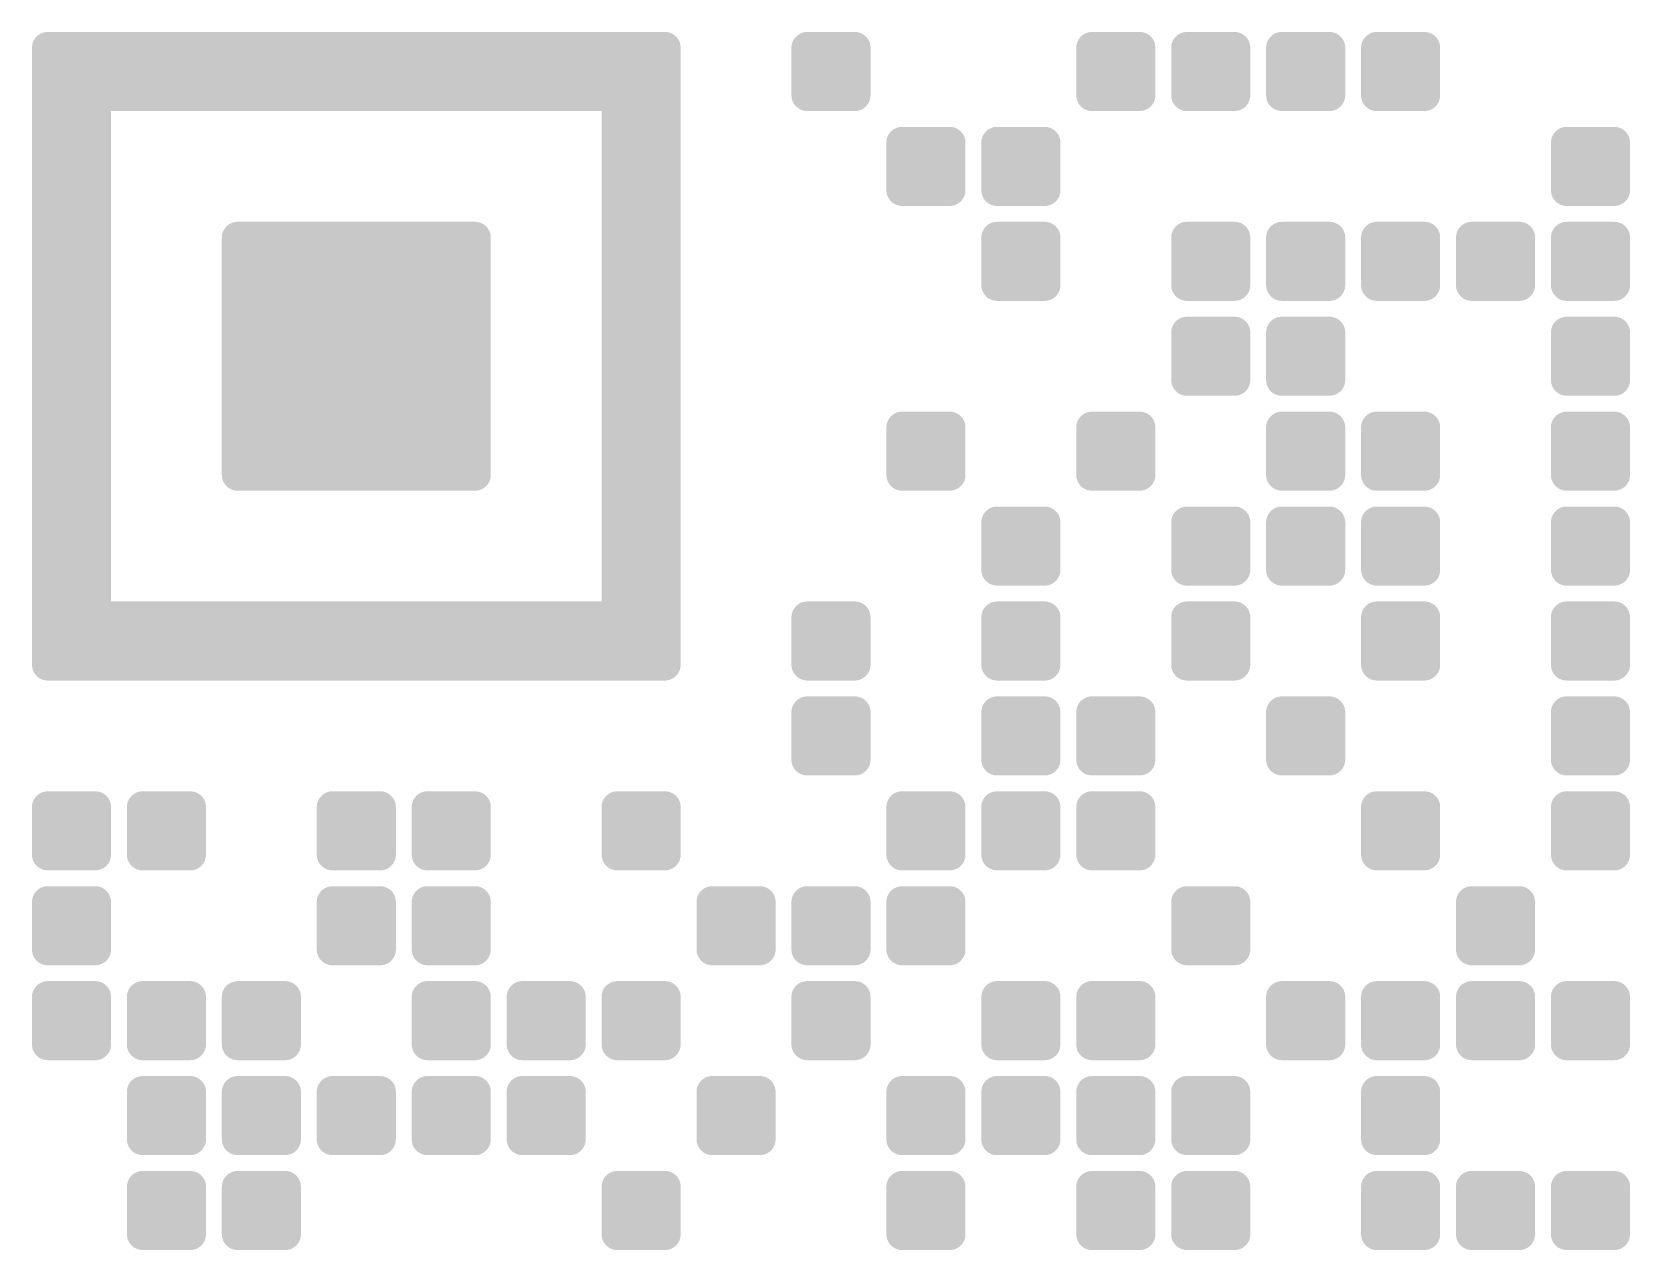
# Model space of a CAD drawing. Extents: x -970 to 10525, y -5 to 8110.
# Drawn here: x 10316.9 to 10417.9, y 497 to 574 of the extents above; entities that cross this region are included whole.
import ezdxf
from ezdxf.enums import TextEntityAlignment as Align

# ---------------------------------------------------------------- set-up
doc = ezdxf.new("R2010")
doc.units = 0
doc.header["$LTSCALE"] = 60
doc.header["$MEASUREMENT"] = 0
doc.layers.get('0').update_dxf_attribs({"linetype": 'CONTINUOUS'})
doc.layers.add('QR', color=7, linetype='CONTINUOUS')
doc.layers.add('RLA-FORMATO', color=7, linetype='CONTINUOUS')
doc.styles.add('ROMAND', font='romand', dxfattribs={"height": 31.5})
doc.styles.add('ROMANS', font='ROMANS.shx', dxfattribs={"height": 22.5})

# ---------------------------------------------------------------- blocks, each defined once
blk = doc.blocks.new('A$C459C3EB4')
at = {"layer": 'QR'}
h = blk.add_hatch(color=256, dxfattribs=at)
h.dxf.hatch_style = 1
h.paths.add_polyline_path([(716.43, -13.519, 0.414214), (715.93, -13.019), (696.43, -13.019, 0.414214), (695.93, -13.519), (695.93, -33.019, 0.414214), (696.43, -33.519), (715.93, -33.519, 0.414214), (716.43, -33.019)])
h.paths.add_polyline_path([(713.93, -31.019), (698.43, -31.019), (698.43, -15.519), (713.93, -15.519)], flags=16)
h.paths.add_polyline_path([(710.43, -19.519), (710.43, -27.019, -0.414214), (709.93, -27.519), (702.43, -27.519, -0.414214), (701.93, -27.019), (701.93, -19.519, -0.414214), (702.43, -19.019), (709.93, -19.019, -0.414214)], flags=0)
h = blk.add_hatch(color=256, dxfattribs=at)
h.dxf.hatch_style = 1
h.paths.add_polyline_path([(722.43, -13.519, 0.414214), (721.93, -13.019), (720.43, -13.019, 0.414214), (719.93, -13.519), (719.93, -15.019, 0.414214), (720.43, -15.519), (721.93, -15.519, 0.414214), (722.43, -15.019)])
h = blk.add_hatch(color=256, dxfattribs=at)
h.dxf.hatch_style = 1
h.paths.add_polyline_path([(731.43, -13.519, 0.414214), (730.93, -13.019), (729.43, -13.019, 0.414214), (728.93, -13.519), (728.93, -15.019, 0.414214), (729.43, -15.519), (730.93, -15.519, 0.414214), (731.43, -15.019)])
h = blk.add_hatch(color=256, dxfattribs=at)
h.dxf.hatch_style = 1
h.paths.add_polyline_path([(734.43, -13.519, 0.414214), (733.93, -13.019), (732.43, -13.019, 0.414214), (731.93, -13.519), (731.93, -15.019, 0.414214), (732.43, -15.519), (733.93, -15.519, 0.414214), (734.43, -15.019)])
h = blk.add_hatch(color=256, dxfattribs=at)
h.dxf.hatch_style = 1
h.paths.add_polyline_path([(737.43, -13.519, 0.414214), (736.93, -13.019), (735.43, -13.019, 0.414214), (734.93, -13.519), (734.93, -15.019, 0.414214), (735.43, -15.519), (736.93, -15.519, 0.414214), (737.43, -15.019)])
h = blk.add_hatch(color=256, dxfattribs=at)
h.dxf.hatch_style = 1
h.paths.add_polyline_path([(740.43, -13.519, 0.414214), (739.93, -13.019), (738.43, -13.019, 0.414214), (737.93, -13.519), (737.93, -15.019, 0.414214), (738.43, -15.519), (739.93, -15.519, 0.414214), (740.43, -15.019)])
h = blk.add_hatch(color=256, dxfattribs=at)
h.dxf.hatch_style = 1
h.paths.add_polyline_path([(725.43, -16.519, 0.414214), (724.93, -16.019), (723.43, -16.019, 0.414214), (722.93, -16.519), (722.93, -18.019, 0.414214), (723.43, -18.519), (724.93, -18.519, 0.414214), (725.43, -18.019)])
h = blk.add_hatch(color=256, dxfattribs=at)
h.dxf.hatch_style = 1
h.paths.add_polyline_path([(728.43, -16.519, 0.414214), (727.93, -16.019), (726.43, -16.019, 0.414214), (725.93, -16.519), (725.93, -18.019, 0.414214), (726.43, -18.519), (727.93, -18.519, 0.414214), (728.43, -18.019)])
h = blk.add_hatch(color=256, dxfattribs=at)
h.dxf.hatch_style = 1
h.paths.add_polyline_path([(746.43, -16.519, 0.414214), (745.93, -16.019), (744.43, -16.019, 0.414214), (743.93, -16.519), (743.93, -18.019, 0.414214), (744.43, -18.519), (745.93, -18.519, 0.414214), (746.43, -18.019)])
h = blk.add_hatch(color=256, dxfattribs=at)
h.dxf.hatch_style = 1
h.paths.add_polyline_path([(710.43, -19.519, 0.414214), (709.93, -19.019), (702.43, -19.019, 0.414214), (701.93, -19.519), (701.93, -27.019, 0.414214), (702.43, -27.519), (709.93, -27.519, 0.414214), (710.43, -27.019)])
h = blk.add_hatch(color=256, dxfattribs=at)
h.dxf.hatch_style = 1
h.paths.add_polyline_path([(728.43, -19.519, 0.414214), (727.93, -19.019), (726.43, -19.019, 0.414214), (725.93, -19.519), (725.93, -21.019, 0.414214), (726.43, -21.519), (727.93, -21.519, 0.414214), (728.43, -21.019)])
h = blk.add_hatch(color=256, dxfattribs=at)
h.dxf.hatch_style = 1
h.paths.add_polyline_path([(734.43, -19.519, 0.414214), (733.93, -19.019), (732.43, -19.019, 0.414214), (731.93, -19.519), (731.93, -21.019, 0.414214), (732.43, -21.519), (733.93, -21.519, 0.414214), (734.43, -21.019)])
h = blk.add_hatch(color=256, dxfattribs=at)
h.dxf.hatch_style = 1
h.paths.add_polyline_path([(737.43, -19.519, 0.414214), (736.93, -19.019), (735.43, -19.019, 0.414214), (734.93, -19.519), (734.93, -21.019, 0.414214), (735.43, -21.519), (736.93, -21.519, 0.414214), (737.43, -21.019)])
h = blk.add_hatch(color=256, dxfattribs=at)
h.dxf.hatch_style = 1
h.paths.add_polyline_path([(740.43, -19.519, 0.414214), (739.93, -19.019), (738.43, -19.019, 0.414214), (737.93, -19.519), (737.93, -21.019, 0.414214), (738.43, -21.519), (739.93, -21.519, 0.414214), (740.43, -21.019)])
h = blk.add_hatch(color=256, dxfattribs=at)
h.dxf.hatch_style = 1
h.paths.add_polyline_path([(743.43, -19.519, 0.414214), (742.93, -19.019), (741.43, -19.019, 0.414214), (740.93, -19.519), (740.93, -21.019, 0.414214), (741.43, -21.519), (742.93, -21.519, 0.414214), (743.43, -21.019)])
h = blk.add_hatch(color=256, dxfattribs=at)
h.dxf.hatch_style = 1
h.paths.add_polyline_path([(746.43, -19.519, 0.414214), (745.93, -19.019), (744.43, -19.019, 0.414214), (743.93, -19.519), (743.93, -21.019, 0.414214), (744.43, -21.519), (745.93, -21.519, 0.414214), (746.43, -21.019)])
h = blk.add_hatch(color=256, dxfattribs=at)
h.dxf.hatch_style = 1
h.paths.add_polyline_path([(734.43, -22.519, 0.414214), (733.93, -22.019), (732.43, -22.019, 0.414214), (731.93, -22.519), (731.93, -24.019, 0.414214), (732.43, -24.519), (733.93, -24.519, 0.414214), (734.43, -24.019)])
h = blk.add_hatch(color=256, dxfattribs=at)
h.dxf.hatch_style = 1
h.paths.add_polyline_path([(737.43, -22.519, 0.414214), (736.93, -22.019), (735.43, -22.019, 0.414214), (734.93, -22.519), (734.93, -24.019, 0.414214), (735.43, -24.519), (736.93, -24.519, 0.414214), (737.43, -24.019)])
h = blk.add_hatch(color=256, dxfattribs=at)
h.dxf.hatch_style = 1
h.paths.add_polyline_path([(746.43, -22.519, 0.414214), (745.93, -22.019), (744.43, -22.019, 0.414214), (743.93, -22.519), (743.93, -24.019, 0.414214), (744.43, -24.519), (745.93, -24.519, 0.414214), (746.43, -24.019)])
h = blk.add_hatch(color=256, dxfattribs=at)
h.dxf.hatch_style = 1
h.paths.add_polyline_path([(725.43, -25.519, 0.414214), (724.93, -25.019), (723.43, -25.019, 0.414214), (722.93, -25.519), (722.93, -27.019, 0.414214), (723.43, -27.519), (724.93, -27.519, 0.414214), (725.43, -27.019)])
h = blk.add_hatch(color=256, dxfattribs=at)
h.dxf.hatch_style = 1
h.paths.add_polyline_path([(731.43, -25.519, 0.414214), (730.93, -25.019), (729.43, -25.019, 0.414214), (728.93, -25.519), (728.93, -27.019, 0.414214), (729.43, -27.519), (730.93, -27.519, 0.414214), (731.43, -27.019)])
h = blk.add_hatch(color=256, dxfattribs=at)
h.dxf.hatch_style = 1
h.paths.add_polyline_path([(737.43, -25.519, 0.414214), (736.93, -25.019), (735.43, -25.019, 0.414214), (734.93, -25.519), (734.93, -27.019, 0.414214), (735.43, -27.519), (736.93, -27.519, 0.414214), (737.43, -27.019)])
h = blk.add_hatch(color=256, dxfattribs=at)
h.dxf.hatch_style = 1
h.paths.add_polyline_path([(740.43, -25.519, 0.414214), (739.93, -25.019), (738.43, -25.019, 0.414214), (737.93, -25.519), (737.93, -27.019, 0.414214), (738.43, -27.519), (739.93, -27.519, 0.414214), (740.43, -27.019)])
h = blk.add_hatch(color=256, dxfattribs=at)
h.dxf.hatch_style = 1
h.paths.add_polyline_path([(746.43, -25.519, 0.414214), (745.93, -25.019), (744.43, -25.019, 0.414214), (743.93, -25.519), (743.93, -27.019, 0.414214), (744.43, -27.519), (745.93, -27.519, 0.414214), (746.43, -27.019)])
h = blk.add_hatch(color=256, dxfattribs=at)
h.dxf.hatch_style = 1
h.paths.add_polyline_path([(728.43, -28.519, 0.414214), (727.93, -28.019), (726.43, -28.019, 0.414214), (725.93, -28.519), (725.93, -30.019, 0.414214), (726.43, -30.519), (727.93, -30.519, 0.414214), (728.43, -30.019)])
h = blk.add_hatch(color=256, dxfattribs=at)
h.dxf.hatch_style = 1
h.paths.add_polyline_path([(734.43, -28.519, 0.414214), (733.93, -28.019), (732.43, -28.019, 0.414214), (731.93, -28.519), (731.93, -30.019, 0.414214), (732.43, -30.519), (733.93, -30.519, 0.414214), (734.43, -30.019)])
h = blk.add_hatch(color=256, dxfattribs=at)
h.dxf.hatch_style = 1
h.paths.add_polyline_path([(737.43, -28.519, 0.414214), (736.93, -28.019), (735.43, -28.019, 0.414214), (734.93, -28.519), (734.93, -30.019, 0.414214), (735.43, -30.519), (736.93, -30.519, 0.414214), (737.43, -30.019)])
h = blk.add_hatch(color=256, dxfattribs=at)
h.dxf.hatch_style = 1
h.paths.add_polyline_path([(740.43, -28.519, 0.414214), (739.93, -28.019), (738.43, -28.019, 0.414214), (737.93, -28.519), (737.93, -30.019, 0.414214), (738.43, -30.519), (739.93, -30.519, 0.414214), (740.43, -30.019)])
h = blk.add_hatch(color=256, dxfattribs=at)
h.dxf.hatch_style = 1
h.paths.add_polyline_path([(746.43, -28.519, 0.414214), (745.93, -28.019), (744.43, -28.019, 0.414214), (743.93, -28.519), (743.93, -30.019, 0.414214), (744.43, -30.519), (745.93, -30.519, 0.414214), (746.43, -30.019)])
h = blk.add_hatch(color=256, dxfattribs=at)
h.dxf.hatch_style = 1
h.paths.add_polyline_path([(722.43, -31.519, 0.414214), (721.93, -31.019), (720.43, -31.019, 0.414214), (719.93, -31.519), (719.93, -33.019, 0.414214), (720.43, -33.519), (721.93, -33.519, 0.414214), (722.43, -33.019)])
h = blk.add_hatch(color=256, dxfattribs=at)
h.dxf.hatch_style = 1
h.paths.add_polyline_path([(728.43, -31.519, 0.414214), (727.93, -31.019), (726.43, -31.019, 0.414214), (725.93, -31.519), (725.93, -33.019, 0.414214), (726.43, -33.519), (727.93, -33.519, 0.414214), (728.43, -33.019)])
h = blk.add_hatch(color=256, dxfattribs=at)
h.dxf.hatch_style = 1
h.paths.add_polyline_path([(734.43, -31.519, 0.414214), (733.93, -31.019), (732.43, -31.019, 0.414214), (731.93, -31.519), (731.93, -33.019, 0.414214), (732.43, -33.519), (733.93, -33.519, 0.414214), (734.43, -33.019)])
h = blk.add_hatch(color=256, dxfattribs=at)
h.dxf.hatch_style = 1
h.paths.add_polyline_path([(740.43, -31.519, 0.414214), (739.93, -31.019), (738.43, -31.019, 0.414214), (737.93, -31.519), (737.93, -33.019, 0.414214), (738.43, -33.519), (739.93, -33.519, 0.414214), (740.43, -33.019)])
h = blk.add_hatch(color=256, dxfattribs=at)
h.dxf.hatch_style = 1
h.paths.add_polyline_path([(746.43, -31.519, 0.414214), (745.93, -31.019), (744.43, -31.019, 0.414214), (743.93, -31.519), (743.93, -33.019, 0.414214), (744.43, -33.519), (745.93, -33.519, 0.414214), (746.43, -33.019)])
h = blk.add_hatch(color=256, dxfattribs=at)
h.dxf.hatch_style = 1
h.paths.add_polyline_path([(722.43, -34.519, 0.414214), (721.93, -34.019), (720.43, -34.019, 0.414214), (719.93, -34.519), (719.93, -36.019, 0.414214), (720.43, -36.519), (721.93, -36.519, 0.414214), (722.43, -36.019)])
h = blk.add_hatch(color=256, dxfattribs=at)
h.dxf.hatch_style = 1
h.paths.add_polyline_path([(728.43, -34.519, 0.414214), (727.93, -34.019), (726.43, -34.019, 0.414214), (725.93, -34.519), (725.93, -36.019, 0.414214), (726.43, -36.519), (727.93, -36.519, 0.414214), (728.43, -36.019)])
h = blk.add_hatch(color=256, dxfattribs=at)
h.dxf.hatch_style = 1
h.paths.add_polyline_path([(731.43, -34.519, 0.414214), (730.93, -34.019), (729.43, -34.019, 0.414214), (728.93, -34.519), (728.93, -36.019, 0.414214), (729.43, -36.519), (730.93, -36.519, 0.414214), (731.43, -36.019)])
h = blk.add_hatch(color=256, dxfattribs=at)
h.dxf.hatch_style = 1
h.paths.add_polyline_path([(737.43, -34.519, 0.414214), (736.93, -34.019), (735.43, -34.019, 0.414214), (734.93, -34.519), (734.93, -36.019, 0.414214), (735.43, -36.519), (736.93, -36.519, 0.414214), (737.43, -36.019)])
h = blk.add_hatch(color=256, dxfattribs=at)
h.dxf.hatch_style = 1
h.paths.add_polyline_path([(746.43, -34.519, 0.414214), (745.93, -34.019), (744.43, -34.019, 0.414214), (743.93, -34.519), (743.93, -36.019, 0.414214), (744.43, -36.519), (745.93, -36.519, 0.414214), (746.43, -36.019)])
h = blk.add_hatch(color=256, dxfattribs=at)
h.dxf.hatch_style = 1
h.paths.add_polyline_path([(698.43, -37.519, 0.414214), (697.93, -37.019), (696.43, -37.019, 0.414214), (695.93, -37.519), (695.93, -39.019, 0.414214), (696.43, -39.519), (697.93, -39.519, 0.414214), (698.43, -39.019)])
h = blk.add_hatch(color=256, dxfattribs=at)
h.dxf.hatch_style = 1
h.paths.add_polyline_path([(701.43, -37.519, 0.414214), (700.93, -37.019), (699.43, -37.019, 0.414214), (698.93, -37.519), (698.93, -39.019, 0.414214), (699.43, -39.519), (700.93, -39.519, 0.414214), (701.43, -39.019)])
h = blk.add_hatch(color=256, dxfattribs=at)
h.dxf.hatch_style = 1
h.paths.add_polyline_path([(707.43, -37.519, 0.414214), (706.93, -37.019), (705.43, -37.019, 0.414214), (704.93, -37.519), (704.93, -39.019, 0.414214), (705.43, -39.519), (706.93, -39.519, 0.414214), (707.43, -39.019)])
h = blk.add_hatch(color=256, dxfattribs=at)
h.dxf.hatch_style = 1
h.paths.add_polyline_path([(710.43, -37.519, 0.414214), (709.93, -37.019), (708.43, -37.019, 0.414214), (707.93, -37.519), (707.93, -39.019, 0.414214), (708.43, -39.519), (709.93, -39.519, 0.414214), (710.43, -39.019)])
h = blk.add_hatch(color=256, dxfattribs=at)
h.dxf.hatch_style = 1
h.paths.add_polyline_path([(716.43, -37.519, 0.414214), (715.93, -37.019), (714.43, -37.019, 0.414214), (713.93, -37.519), (713.93, -39.019, 0.414214), (714.43, -39.519), (715.93, -39.519, 0.414214), (716.43, -39.019)])
h = blk.add_hatch(color=256, dxfattribs=at)
h.dxf.hatch_style = 1
h.paths.add_polyline_path([(725.43, -37.519, 0.414214), (724.93, -37.019), (723.43, -37.019, 0.414214), (722.93, -37.519), (722.93, -39.019, 0.414214), (723.43, -39.519), (724.93, -39.519, 0.414214), (725.43, -39.019)])
h = blk.add_hatch(color=256, dxfattribs=at)
h.dxf.hatch_style = 1
h.paths.add_polyline_path([(728.43, -37.519, 0.414214), (727.93, -37.019), (726.43, -37.019, 0.414214), (725.93, -37.519), (725.93, -39.019, 0.414214), (726.43, -39.519), (727.93, -39.519, 0.414214), (728.43, -39.019)])
h = blk.add_hatch(color=256, dxfattribs=at)
h.dxf.hatch_style = 1
h.paths.add_polyline_path([(731.43, -37.519, 0.414214), (730.93, -37.019), (729.43, -37.019, 0.414214), (728.93, -37.519), (728.93, -39.019, 0.414214), (729.43, -39.519), (730.93, -39.519, 0.414214), (731.43, -39.019)])
h = blk.add_hatch(color=256, dxfattribs=at)
h.dxf.hatch_style = 1
h.paths.add_polyline_path([(740.43, -37.519, 0.414214), (739.93, -37.019), (738.43, -37.019, 0.414214), (737.93, -37.519), (737.93, -39.019, 0.414214), (738.43, -39.519), (739.93, -39.519, 0.414214), (740.43, -39.019)])
h = blk.add_hatch(color=256, dxfattribs=at)
h.dxf.hatch_style = 1
h.paths.add_polyline_path([(746.43, -37.519, 0.414214), (745.93, -37.019), (744.43, -37.019, 0.414214), (743.93, -37.519), (743.93, -39.019, 0.414214), (744.43, -39.519), (745.93, -39.519, 0.414214), (746.43, -39.019)])
h = blk.add_hatch(color=256, dxfattribs=at)
h.dxf.hatch_style = 1
h.paths.add_polyline_path([(698.43, -40.519, 0.414214), (697.93, -40.019), (696.43, -40.019, 0.414214), (695.93, -40.519), (695.93, -42.019, 0.414214), (696.43, -42.519), (697.93, -42.519, 0.414214), (698.43, -42.019)])
h = blk.add_hatch(color=256, dxfattribs=at)
h.dxf.hatch_style = 1
h.paths.add_polyline_path([(707.43, -40.519, 0.414214), (706.93, -40.019), (705.43, -40.019, 0.414214), (704.93, -40.519), (704.93, -42.019, 0.414214), (705.43, -42.519), (706.93, -42.519, 0.414214), (707.43, -42.019)])
h = blk.add_hatch(color=256, dxfattribs=at)
h.dxf.hatch_style = 1
h.paths.add_polyline_path([(710.43, -40.519, 0.414214), (709.93, -40.019), (708.43, -40.019, 0.414214), (707.93, -40.519), (707.93, -42.019, 0.414214), (708.43, -42.519), (709.93, -42.519, 0.414214), (710.43, -42.019)])
h = blk.add_hatch(color=256, dxfattribs=at)
h.dxf.hatch_style = 1
h.paths.add_polyline_path([(719.43, -40.519, 0.414214), (718.93, -40.019), (717.43, -40.019, 0.414214), (716.93, -40.519), (716.93, -42.019, 0.414214), (717.43, -42.519), (718.93, -42.519, 0.414214), (719.43, -42.019)])
h = blk.add_hatch(color=256, dxfattribs=at)
h.dxf.hatch_style = 1
h.paths.add_polyline_path([(722.43, -40.519, 0.414214), (721.93, -40.019), (720.43, -40.019, 0.414214), (719.93, -40.519), (719.93, -42.019, 0.414214), (720.43, -42.519), (721.93, -42.519, 0.414214), (722.43, -42.019)])
h = blk.add_hatch(color=256, dxfattribs=at)
h.dxf.hatch_style = 1
h.paths.add_polyline_path([(725.43, -40.519, 0.414214), (724.93, -40.019), (723.43, -40.019, 0.414214), (722.93, -40.519), (722.93, -42.019, 0.414214), (723.43, -42.519), (724.93, -42.519, 0.414214), (725.43, -42.019)])
h = blk.add_hatch(color=256, dxfattribs=at)
h.dxf.hatch_style = 1
h.paths.add_polyline_path([(734.43, -40.519, 0.414214), (733.93, -40.019), (732.43, -40.019, 0.414214), (731.93, -40.519), (731.93, -42.019, 0.414214), (732.43, -42.519), (733.93, -42.519, 0.414214), (734.43, -42.019)])
h = blk.add_hatch(color=256, dxfattribs=at)
h.dxf.hatch_style = 1
h.paths.add_polyline_path([(743.43, -40.519, 0.414214), (742.93, -40.019), (741.43, -40.019, 0.414214), (740.93, -40.519), (740.93, -42.019, 0.414214), (741.43, -42.519), (742.93, -42.519, 0.414214), (743.43, -42.019)])
h = blk.add_hatch(color=256, dxfattribs=at)
h.dxf.hatch_style = 1
h.paths.add_polyline_path([(698.43, -43.519, 0.414214), (697.93, -43.019), (696.43, -43.019, 0.414214), (695.93, -43.519), (695.93, -45.019, 0.414214), (696.43, -45.519), (697.93, -45.519, 0.414214), (698.43, -45.019)])
h = blk.add_hatch(color=256, dxfattribs=at)
h.dxf.hatch_style = 1
h.paths.add_polyline_path([(701.43, -43.519, 0.414214), (700.93, -43.019), (699.43, -43.019, 0.414214), (698.93, -43.519), (698.93, -45.019, 0.414214), (699.43, -45.519), (700.93, -45.519, 0.414214), (701.43, -45.019)])
h = blk.add_hatch(color=256, dxfattribs=at)
h.dxf.hatch_style = 1
h.paths.add_polyline_path([(704.43, -43.519, 0.414214), (703.93, -43.019), (702.43, -43.019, 0.414214), (701.93, -43.519), (701.93, -45.019, 0.414214), (702.43, -45.519), (703.93, -45.519, 0.414214), (704.43, -45.019)])
h = blk.add_hatch(color=256, dxfattribs=at)
h.dxf.hatch_style = 1
h.paths.add_polyline_path([(710.43, -43.519, 0.414214), (709.93, -43.019), (708.43, -43.019, 0.414214), (707.93, -43.519), (707.93, -45.019, 0.414214), (708.43, -45.519), (709.93, -45.519, 0.414214), (710.43, -45.019)])
h = blk.add_hatch(color=256, dxfattribs=at)
h.dxf.hatch_style = 1
h.paths.add_polyline_path([(713.43, -43.519, 0.414214), (712.93, -43.019), (711.43, -43.019, 0.414214), (710.93, -43.519), (710.93, -45.019, 0.414214), (711.43, -45.519), (712.93, -45.519, 0.414214), (713.43, -45.019)])
h = blk.add_hatch(color=256, dxfattribs=at)
h.dxf.hatch_style = 1
h.paths.add_polyline_path([(716.43, -43.519, 0.414214), (715.93, -43.019), (714.43, -43.019, 0.414214), (713.93, -43.519), (713.93, -45.019, 0.414214), (714.43, -45.519), (715.93, -45.519, 0.414214), (716.43, -45.019)])
h = blk.add_hatch(color=256, dxfattribs=at)
h.dxf.hatch_style = 1
h.paths.add_polyline_path([(722.43, -43.519, 0.414214), (721.93, -43.019), (720.43, -43.019, 0.414214), (719.93, -43.519), (719.93, -45.019, 0.414214), (720.43, -45.519), (721.93, -45.519, 0.414214), (722.43, -45.019)])
h = blk.add_hatch(color=256, dxfattribs=at)
h.dxf.hatch_style = 1
h.paths.add_polyline_path([(728.43, -43.519, 0.414214), (727.93, -43.019), (726.43, -43.019, 0.414214), (725.93, -43.519), (725.93, -45.019, 0.414214), (726.43, -45.519), (727.93, -45.519, 0.414214), (728.43, -45.019)])
h = blk.add_hatch(color=256, dxfattribs=at)
h.dxf.hatch_style = 1
h.paths.add_polyline_path([(731.43, -43.519, 0.414214), (730.93, -43.019), (729.43, -43.019, 0.414214), (728.93, -43.519), (728.93, -45.019, 0.414214), (729.43, -45.519), (730.93, -45.519, 0.414214), (731.43, -45.019)])
h = blk.add_hatch(color=256, dxfattribs=at)
h.dxf.hatch_style = 1
h.paths.add_polyline_path([(737.43, -43.519, 0.414214), (736.93, -43.019), (735.43, -43.019, 0.414214), (734.93, -43.519), (734.93, -45.019, 0.414214), (735.43, -45.519), (736.93, -45.519, 0.414214), (737.43, -45.019)])
h = blk.add_hatch(color=256, dxfattribs=at)
h.dxf.hatch_style = 1
h.paths.add_polyline_path([(740.43, -43.519, 0.414214), (739.93, -43.019), (738.43, -43.019, 0.414214), (737.93, -43.519), (737.93, -45.019, 0.414214), (738.43, -45.519), (739.93, -45.519, 0.414214), (740.43, -45.019)])
h = blk.add_hatch(color=256, dxfattribs=at)
h.dxf.hatch_style = 1
h.paths.add_polyline_path([(743.43, -43.519, 0.414214), (742.93, -43.019), (741.43, -43.019, 0.414214), (740.93, -43.519), (740.93, -45.019, 0.414214), (741.43, -45.519), (742.93, -45.519, 0.414214), (743.43, -45.019)])
h = blk.add_hatch(color=256, dxfattribs=at)
h.dxf.hatch_style = 1
h.paths.add_polyline_path([(746.43, -43.519, 0.414214), (745.93, -43.019), (744.43, -43.019, 0.414214), (743.93, -43.519), (743.93, -45.019, 0.414214), (744.43, -45.519), (745.93, -45.519, 0.414214), (746.43, -45.019)])
h = blk.add_hatch(color=256, dxfattribs=at)
h.dxf.hatch_style = 1
h.paths.add_polyline_path([(701.43, -46.519, 0.414214), (700.93, -46.019), (699.43, -46.019, 0.414214), (698.93, -46.519), (698.93, -48.019, 0.414214), (699.43, -48.519), (700.93, -48.519, 0.414214), (701.43, -48.019)])
h = blk.add_hatch(color=256, dxfattribs=at)
h.dxf.hatch_style = 1
h.paths.add_polyline_path([(704.43, -46.519, 0.414214), (703.93, -46.019), (702.43, -46.019, 0.414214), (701.93, -46.519), (701.93, -48.019, 0.414214), (702.43, -48.519), (703.93, -48.519, 0.414214), (704.43, -48.019)])
h = blk.add_hatch(color=256, dxfattribs=at)
h.dxf.hatch_style = 1
h.paths.add_polyline_path([(707.43, -46.519, 0.414214), (706.93, -46.019), (705.43, -46.019, 0.414214), (704.93, -46.519), (704.93, -48.019, 0.414214), (705.43, -48.519), (706.93, -48.519, 0.414214), (707.43, -48.019)])
h = blk.add_hatch(color=256, dxfattribs=at)
h.dxf.hatch_style = 1
h.paths.add_polyline_path([(710.43, -46.519, 0.414214), (709.93, -46.019), (708.43, -46.019, 0.414214), (707.93, -46.519), (707.93, -48.019, 0.414214), (708.43, -48.519), (709.93, -48.519, 0.414214), (710.43, -48.019)])
h = blk.add_hatch(color=256, dxfattribs=at)
h.dxf.hatch_style = 1
h.paths.add_polyline_path([(713.43, -46.519, 0.414214), (712.93, -46.019), (711.43, -46.019, 0.414214), (710.93, -46.519), (710.93, -48.019, 0.414214), (711.43, -48.519), (712.93, -48.519, 0.414214), (713.43, -48.019)])
h = blk.add_hatch(color=256, dxfattribs=at)
h.dxf.hatch_style = 1
h.paths.add_polyline_path([(719.43, -46.519, 0.414214), (718.93, -46.019), (717.43, -46.019, 0.414214), (716.93, -46.519), (716.93, -48.019, 0.414214), (717.43, -48.519), (718.93, -48.519, 0.414214), (719.43, -48.019)])
h = blk.add_hatch(color=256, dxfattribs=at)
h.dxf.hatch_style = 1
h.paths.add_polyline_path([(725.43, -46.519, 0.414214), (724.93, -46.019), (723.43, -46.019, 0.414214), (722.93, -46.519), (722.93, -48.019, 0.414214), (723.43, -48.519), (724.93, -48.519, 0.414214), (725.43, -48.019)])
h = blk.add_hatch(color=256, dxfattribs=at)
h.dxf.hatch_style = 1
h.paths.add_polyline_path([(728.43, -46.519, 0.414214), (727.93, -46.019), (726.43, -46.019, 0.414214), (725.93, -46.519), (725.93, -48.019, 0.414214), (726.43, -48.519), (727.93, -48.519, 0.414214), (728.43, -48.019)])
h = blk.add_hatch(color=256, dxfattribs=at)
h.dxf.hatch_style = 1
h.paths.add_polyline_path([(731.43, -46.519, 0.414214), (730.93, -46.019), (729.43, -46.019, 0.414214), (728.93, -46.519), (728.93, -48.019, 0.414214), (729.43, -48.519), (730.93, -48.519, 0.414214), (731.43, -48.019)])
h = blk.add_hatch(color=256, dxfattribs=at)
h.dxf.hatch_style = 1
h.paths.add_polyline_path([(734.43, -46.519, 0.414214), (733.93, -46.019), (732.43, -46.019, 0.414214), (731.93, -46.519), (731.93, -48.019, 0.414214), (732.43, -48.519), (733.93, -48.519, 0.414214), (734.43, -48.019)])
h = blk.add_hatch(color=256, dxfattribs=at)
h.dxf.hatch_style = 1
h.paths.add_polyline_path([(740.43, -46.519, 0.414214), (739.93, -46.019), (738.43, -46.019, 0.414214), (737.93, -46.519), (737.93, -48.019, 0.414214), (738.43, -48.519), (739.93, -48.519, 0.414214), (740.43, -48.019)])
h = blk.add_hatch(color=256, dxfattribs=at)
h.dxf.hatch_style = 1
h.paths.add_polyline_path([(701.43, -49.519, 0.414214), (700.93, -49.019), (699.43, -49.019, 0.414214), (698.93, -49.519), (698.93, -51.019, 0.414214), (699.43, -51.519), (700.93, -51.519, 0.414214), (701.43, -51.019)])
h = blk.add_hatch(color=256, dxfattribs=at)
h.dxf.hatch_style = 1
h.paths.add_polyline_path([(704.43, -49.519, 0.414214), (703.93, -49.019), (702.43, -49.019, 0.414214), (701.93, -49.519), (701.93, -51.019, 0.414214), (702.43, -51.519), (703.93, -51.519, 0.414214), (704.43, -51.019)])
h = blk.add_hatch(color=256, dxfattribs=at)
h.dxf.hatch_style = 1
h.paths.add_polyline_path([(716.43, -49.519, 0.414214), (715.93, -49.019), (714.43, -49.019, 0.414214), (713.93, -49.519), (713.93, -51.019, 0.414214), (714.43, -51.519), (715.93, -51.519, 0.414214), (716.43, -51.019)])
h = blk.add_hatch(color=256, dxfattribs=at)
h.dxf.hatch_style = 1
h.paths.add_polyline_path([(725.43, -49.519, 0.414214), (724.93, -49.019), (723.43, -49.019, 0.414214), (722.93, -49.519), (722.93, -51.019, 0.414214), (723.43, -51.519), (724.93, -51.519, 0.414214), (725.43, -51.019)])
h = blk.add_hatch(color=256, dxfattribs=at)
h.dxf.hatch_style = 1
h.paths.add_polyline_path([(731.43, -49.519, 0.414214), (730.93, -49.019), (729.43, -49.019, 0.414214), (728.93, -49.519), (728.93, -51.019, 0.414214), (729.43, -51.519), (730.93, -51.519, 0.414214), (731.43, -51.019)])
h = blk.add_hatch(color=256, dxfattribs=at)
h.dxf.hatch_style = 1
h.paths.add_polyline_path([(734.43, -49.519, 0.414214), (733.93, -49.019), (732.43, -49.019, 0.414214), (731.93, -49.519), (731.93, -51.019, 0.414214), (732.43, -51.519), (733.93, -51.519, 0.414214), (734.43, -51.019)])
h = blk.add_hatch(color=256, dxfattribs=at)
h.dxf.hatch_style = 1
h.paths.add_polyline_path([(740.43, -49.519, 0.414214), (739.93, -49.019), (738.43, -49.019, 0.414214), (737.93, -49.519), (737.93, -51.019, 0.414214), (738.43, -51.519), (739.93, -51.519, 0.414214), (740.43, -51.019)])
h = blk.add_hatch(color=256, dxfattribs=at)
h.dxf.hatch_style = 1
h.paths.add_polyline_path([(743.43, -49.519, 0.414214), (742.93, -49.019), (741.43, -49.019, 0.414214), (740.93, -49.519), (740.93, -51.019, 0.414214), (741.43, -51.519), (742.93, -51.519, 0.414214), (743.43, -51.019)])
h = blk.add_hatch(color=256, dxfattribs=at)
h.dxf.hatch_style = 1
h.paths.add_polyline_path([(746.43, -49.519, 0.414214), (745.93, -49.019), (744.43, -49.019, 0.414214), (743.93, -49.519), (743.93, -51.019, 0.414214), (744.43, -51.519), (745.93, -51.519, 0.414214), (746.43, -51.019)])
blk = doc.blocks.new('viñeta-rl')
blk.add_blockref('A$C459C3EB4', (-797.494, 299.998))
at = {"layer": 'RLA-FORMATO', "color": 4, "style": 'ROMAND'}
for tag, p in [('DESAR', (-1255.783, 233.263)), ('PRELIM', (-1123.111, 233.263)), ('PROP', (-989.639, 233.263)), ('CONST', (-823.737, 233.263))]:
    blk.add_attdef(tag, p, '', height=16, dxfattribs=at)
at = {"layer": 'RLA-FORMATO', "color": 2, "style": 'ROMANS'}
for tag, p, height in [('REVNO1', (-1394.08, 180.648), 10), ('DETNO1', (-1358.401, 180.648), 10), ('FECHA1', (-880.483, 180.648), 10), ('REVNO2', (-1394.08, 155.648), 10), ('DETNO2', (-1358.401, 155.648), 10), ('FECHA2', (-880.483, 155.648), 10), ('REVNO3', (-1394.08, 130.649), 10), ('DETNO3', (-1358.401, 130.649), 10), ('FECHA3', (-880.483, 130.649), 10), ('REVNO4', (-1394.08, 105.649), 10), ('DETNO4', (-1358.401, 105.649), 10), ('FECHA4', (-880.483, 105.649), 10), ('REVNO5', (-1394.08, 80.649), 11.25), ('DETNO5', (-1358.401, 80.649), 10), ('FECHA5', (-880.483, 80.649), 10), ('REVNO6', (-1392.274, 55.649), 10), ('DETNO6', (-1356.594, 55.649), 10), ('FECHA6', (-878.676, 55.649), 10), ('INGENIERO', (-741.067, 33.399), 10), ('DIBUJANTE', (-571.615, 33.401), 10), ('REVNO7', (-1394.08, 30.65), 10), ('DETNO7', (-1358.401, 30.65), 10), ('FECHA7', (-880.483, 30.65), 10), ('REVNO8', (-1394.08, 8.603), 10), ('DETNO8', (-1358.401, 8.603), 10), ('FECHA8', (-880.483, 8.603), 10), ('PROYECTISTA', (-740.886, 4.812), 10), ('INGENIERO', (-568.569, 4.615), 10)]:
    blk.add_attdef(tag, p, '', height=height, dxfattribs=at)
for tag, p in [('PERSNO1', (-946.608, 180.648)), ('PERSNO2', (-946.608, 155.648)), ('PERSNO3', (-946.608, 130.649)), ('PERSNO4', (-946.608, 105.649)), ('PERSNO5', (-946.608, 80.649)), ('PERSNO6', (-946.608, 55.649)), ('PERSNO7', (-946.608, 30.65)), ('PERSNO8', (-946.608, 8.603))]:
    blk.add_attdef(tag, text='', height=10, dxfattribs=at).set_placement(p, align=Align.CENTER)
at = {"layer": 'RLA-FORMATO', "color": 5, "style": 'ROMAND'}
blk.add_attdef('PROYECTO', text='', height=16.9, dxfattribs=at).set_placement((-289.167, 165.033), align=Align.MIDDLE)
for tag, p in [('TITULO1', (-567.962, 108.18)), ('TITULO2', (-567.962, 74.225))]:
    blk.add_attdef(tag, p, '', height=20, dxfattribs=at)
at = {"layer": 'RLA-FORMATO', "color": 2, "style": 'ROMANS'}
for tag, p in [('NOMARCH', (-1424.041, 5.527)), ('FECHA', (-1406.947, 5.527))]:
    blk.add_attdef(tag, p, '', height=11.25, rotation=90, dxfattribs=at)
at = {"layer": 'RLA-FORMATO', "color": 5, "style": 'ROMAND', "width": 0.967839}
blk.add_attdef('NUMERO', text='', height=24, dxfattribs=at).set_placement((-290.268, 13.329), (-62.411, 13.329), align=Align.FIT)
at = {"layer": 'RLA-FORMATO', "color": 5, "style": 'ROMAND', "flags": 12}
blk.add_attdef('REVISION', text='', height=24, dxfattribs=at).set_placement((-24.501, 25.329), align=Align.MIDDLE)

msp = doc.modelspace()

# ---------------------------------------------------------------- block references
at = {"layer": 'RLA-FORMATO', "xscale": 2, "yscale": 2, "zscale": 2}
msp.add_blockref('viñeta-rl', (10520, 0), dxfattribs=at)

doc.saveas('drawing.dxf')
